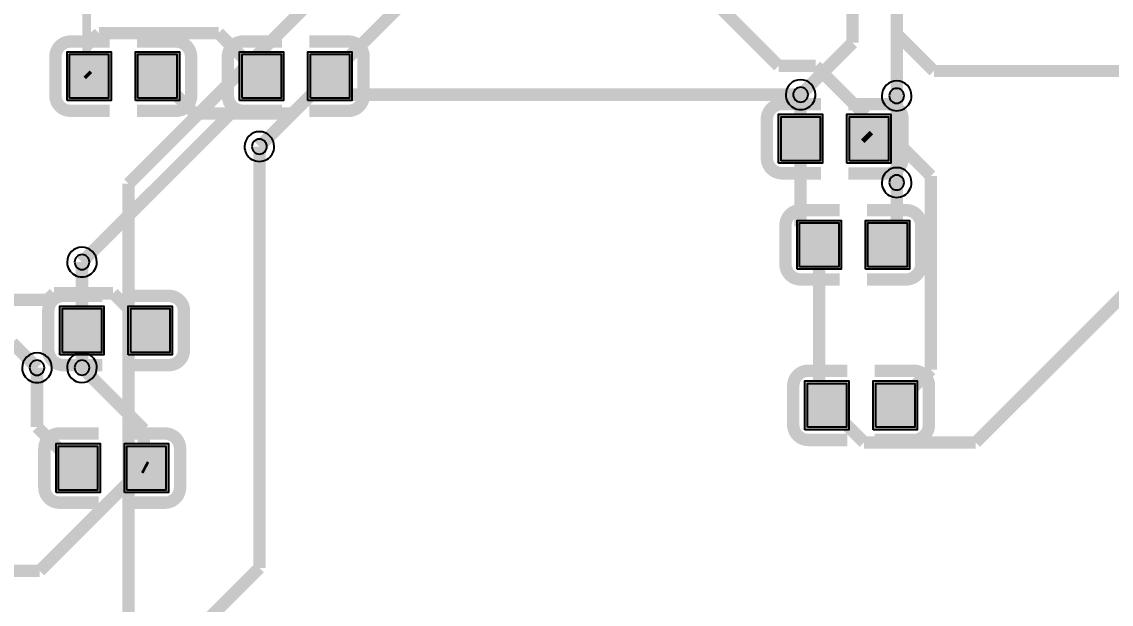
# Model space of a CAD drawing. Header units: millimetres. Extents: x 15 to 87.1, y 6.4 to 62.
# Drawn here: x 50.52 to 72.84, y 26.39 to 38.33 of the extents above; entities that cross this region are included whole.
import ezdxf

# ---------------------------------------------------------------- set-up
doc = ezdxf.new("R2010")
doc.units = ezdxf.units.MM
doc.header["$MEASUREMENT"] = 0
for name, color, linetype, true_color in [('Bottom-Layer', 7, 'Continuous', 0x0000ff), ('Hole-Layer', 7, 'Continuous', 0x222222), ('Multi-Layer', 7, 'Continuous', 0xc0c0c0), ('Top-Layer', 7, 'Continuous', 0xff0000), ('Top-Paste-Mask-Layer', 7, 'Continuous', 0x808080), ('Top-Silkscreen-Layer', 7, 'Continuous', 0xffcc00), ('Top-Solder-Mask-Layer', 7, 'Continuous', 0x800080)]:
    doc.layers.add(name, color=color, linetype=linetype, true_color=true_color)

msp = doc.modelspace()

# ---------------------------------------------------------------- hatches: boundary and pattern name
at = {"layer": 'Top-Layer'}
for points in [[(51.497650495300995, 36.76596647193295), (51.497650495300995, 37.66596647193295), (52.297650495301006, 37.66596647193295), (52.297650495301006, 36.76596647193295)], [(52.8977012954026, 36.76596647193295), (52.8977012954026, 37.66596647193295), (53.6977012954026, 37.66596647193295), (53.6977012954026, 36.76596647193295)], [(55.031584963169934, 36.76596647193295), (55.031584963169934, 37.66596647193295), (55.83158496316994, 37.66596647193295), (55.83158496316994, 36.76596647193295)], [(56.43163576327153, 36.76596647193295), (56.43163576327153, 37.66596647193295), (57.231635763271534, 37.66596647193295), (57.231635763271534, 36.76596647193295)], [(66.07602235204473, 35.48464820929643), (66.07602235204473, 36.38464820929642), (66.87602235204471, 36.38464820929642), (66.87602235204471, 35.48464820929643)], [(67.47607315214631, 35.48464820929643), (67.47607315214631, 36.38464820929642), (68.27607315214631, 36.38464820929642), (68.27607315214631, 35.48464820929643)], [(66.45702311404625, 33.310505461010926), (66.45702311404625, 34.210505461010925), (67.25702311404625, 34.210505461010925), (67.25702311404625, 33.310505461010926)], [(67.85707391414783, 33.310505461010926), (67.85707391414783, 34.210505461010925), (68.65707391414783, 34.210505461010925), (68.65707391414783, 33.310505461010926)], [(51.35107950215901, 31.554064008128023), (51.35107950215901, 32.45406400812802), (52.151079502159014, 32.45406400812802), (52.151079502159014, 31.554064008128023)], [(52.751130302260606, 31.554064008128023), (52.751130302260606, 32.45406400812802), (53.55113030226062, 32.45406400812802), (53.55113030226062, 31.554064008128023)], [(66.61573533147069, 30.01981457962917), (66.61573533147069, 30.919814579629165), (67.41573533147067, 30.919814579629165), (67.41573533147067, 30.01981457962917)], [(68.01578613157227, 30.01981457962917), (68.01578613157227, 30.919814579629165), (68.81578613157225, 30.919814579629165), (68.81578613157225, 30.01981457962917)], [(51.270777241554484, 28.734673609347226), (51.270777241554484, 29.634673609347224), (52.07077724155449, 29.634673609347224), (52.07077724155449, 28.734673609347226)], [(52.67082804165608, 28.734673609347226), (52.67082804165608, 29.634673609347224), (53.470828041656084, 29.634673609347224), (53.470828041656084, 28.734673609347226)]]:
    msp.add_hatch(color=256, dxfattribs=at).paths.add_polyline_path(points)
at = {"layer": 'Top-Paste-Mask-Layer'}
for points in [[(51.497650495300995, 36.76596647193295), (51.497650495300995, 37.66596647193295), (52.297650495301006, 37.66596647193295), (52.297650495301006, 36.76596647193295)], [(52.8977012954026, 36.76596647193295), (52.8977012954026, 37.66596647193295), (53.6977012954026, 37.66596647193295), (53.6977012954026, 36.76596647193295)], [(55.031584963169934, 36.76596647193295), (55.031584963169934, 37.66596647193295), (55.83158496316994, 37.66596647193295), (55.83158496316994, 36.76596647193295)], [(56.43163576327153, 36.76596647193295), (56.43163576327153, 37.66596647193295), (57.231635763271534, 37.66596647193295), (57.231635763271534, 36.76596647193295)], [(66.07602235204473, 35.48464820929643), (66.07602235204473, 36.38464820929642), (66.87602235204471, 36.38464820929642), (66.87602235204471, 35.48464820929643)], [(67.47607315214631, 35.48464820929643), (67.47607315214631, 36.38464820929642), (68.27607315214631, 36.38464820929642), (68.27607315214631, 35.48464820929643)], [(66.45702311404625, 33.310505461010926), (66.45702311404625, 34.210505461010925), (67.25702311404625, 34.210505461010925), (67.25702311404625, 33.310505461010926)], [(67.85707391414783, 33.310505461010926), (67.85707391414783, 34.210505461010925), (68.65707391414783, 34.210505461010925), (68.65707391414783, 33.310505461010926)], [(51.35107950215901, 31.554064008128023), (51.35107950215901, 32.45406400812802), (52.151079502159014, 32.45406400812802), (52.151079502159014, 31.554064008128023)], [(52.751130302260606, 31.554064008128023), (52.751130302260606, 32.45406400812802), (53.55113030226062, 32.45406400812802), (53.55113030226062, 31.554064008128023)], [(66.61573533147069, 30.01981457962917), (66.61573533147069, 30.919814579629165), (67.41573533147067, 30.919814579629165), (67.41573533147067, 30.01981457962917)], [(68.01578613157227, 30.01981457962917), (68.01578613157227, 30.919814579629165), (68.81578613157225, 30.919814579629165), (68.81578613157225, 30.01981457962917)], [(51.270777241554484, 28.734673609347226), (51.270777241554484, 29.634673609347224), (52.07077724155449, 29.634673609347224), (52.07077724155449, 28.734673609347226)], [(52.67082804165608, 28.734673609347226), (52.67082804165608, 29.634673609347224), (53.470828041656084, 29.634673609347224), (53.470828041656084, 28.734673609347226)]]:
    msp.add_hatch(color=256, dxfattribs=at).paths.add_polyline_path(points)
at = {"layer": 'Top-Solder-Mask-Layer'}
for points in [[(51.4468503937008, 36.715166370332746), (51.4468503937008, 37.71676657353316), (52.3484505969012, 37.71676657353316), (52.3484505969012, 36.715166370332746)], [(52.846901193802395, 36.715166370332746), (52.846901193802395, 37.71676657353316), (53.748501397002805, 37.71676657353316), (53.748501397002805, 36.715166370332746)], [(54.98078486156973, 36.715166370332746), (54.98078486156973, 37.71676657353316), (55.88238506477013, 37.71676657353316), (55.88238506477013, 36.715166370332746)], [(56.380835661671334, 36.715166370332746), (56.380835661671334, 37.71676657353316), (57.282435864871736, 37.71676657353316), (57.282435864871736, 36.715166370332746)], [(66.02522225044451, 35.43384810769622), (66.02522225044451, 36.43544831089663), (66.92682245364493, 36.43544831089663), (66.92682245364493, 35.43384810769622)], [(67.4252730505461, 35.43384810769622), (67.4252730505461, 36.43544831089663), (68.32687325374651, 36.43544831089663), (68.32687325374651, 35.43384810769622)], [(66.40622301244603, 33.25970535941072), (66.40622301244603, 34.261305562611135), (67.30782321564645, 34.261305562611135), (67.30782321564645, 33.25970535941072)], [(67.80627381254762, 33.25970535941072), (67.80627381254762, 34.261305562611135), (68.70787401574805, 34.261305562611135), (68.70787401574805, 33.25970535941072)], [(51.30027940055881, 31.503263906527817), (51.30027940055881, 32.504864109728224), (52.20187960375922, 32.504864109728224), (52.20187960375922, 31.503263906527817)], [(52.70033020066041, 31.503263906527817), (52.70033020066041, 32.504864109728224), (53.60193040386081, 32.504864109728224), (53.60193040386081, 31.503263906527817)], [(66.56493522987047, 29.969014478028964), (66.56493522987047, 30.970614681229367), (67.46653543307089, 30.970614681229367), (67.46653543307089, 29.969014478028964)], [(67.96498602997205, 29.969014478028964), (67.96498602997205, 30.970614681229367), (68.86658623317247, 30.970614681229367), (68.86658623317247, 29.969014478028964)], [(51.21997713995428, 28.683873507747023), (51.21997713995428, 29.685473710947427), (52.121577343154684, 29.685473710947427), (52.121577343154684, 28.683873507747023)], [(52.620027940055884, 28.683873507747023), (52.620027940055884, 29.685473710947427), (53.52162814325629, 29.685473710947427), (53.52162814325629, 28.683873507747023)]]:
    msp.add_hatch(color=256, dxfattribs=at).paths.add_polyline_path(points)

# ---------------------------------------------------------------- linework, layer by layer
at = {"layer": 'Bottom-Layer'}
for points, const_width in [([(65.03910083820169, 45.42610617221235), (55.387099314198636, 35.774104648209295)], 0.25400050800101603), ([(58.80109982219965, 41.108105156210314), (52.705100330200665, 35.01210566421133)], 0.25400050800101603), ([(67.54209550419101, 40.95210566421134), (67.54209550419101, 37.9041046482093)], 0.25400050800101603), ([(67.54209550419101, 37.9041046482093), (66.47599949199899, 36.838011176022356)], 0.25400050800101603), ([(68.44499872999747, 36.814500889001785), (68.44499872999747, 35.03649987299975)], 0.25200914401828806), ([(52.705100330200665, 35.01210566421133), (52.705100330200665, 23.58210566421133)], 0.25400050800101603), ([(51.75160020320041, 33.40599949199899), (51.75160020320041, 31.24260096520193)], 0.25400050800101603), ([(50.32240030480062, 31.74849885699772), (50.830398780797566, 31.240500381000764)], 0.25400050800101603)]:
    msp.add_lwpolyline(points, dxfattribs=dict(at, const_width=const_width))
at = {"layer": 'Hole-Layer'}
for points in [[(66.32349885699772, 36.83801117603986, 1), (66.62850012700025, 36.83801117603986), (66.62850012700025, 36.83801117600485, 1), (66.32349885699772, 36.83801117600485)], [(68.2924980949962, 36.81450088901929, 1), (68.59749936499874, 36.81450088901929), (68.59749936499874, 36.81450088898428, 1), (68.2924980949962, 36.81450088898428)], [(55.23459867919737, 35.7741046482268, 1), (55.5395999491999, 35.7741046482268), (55.5395999491999, 35.774104648191795, 1), (55.23459867919737, 35.774104648191795)], [(68.2924980949962, 35.036499873017256, 1), (68.59749936499874, 35.036499873017256), (68.59749936499874, 35.03649987298224, 1), (68.2924980949962, 35.03649987298224)], [(51.599099568199144, 33.40599949201649, 1), (51.90410083820168, 33.40599949201649), (51.90410083820168, 33.40599949198148, 1), (51.599099568199144, 33.40599949198148)], [(50.6778981457963, 31.240500381018272, 1), (50.98289941579883, 31.240500381018272), (50.98289941579883, 31.24050038098326, 1), (50.6778981457963, 31.24050038098326)], [(51.599099568199144, 31.242600965219438, 1), (51.90410083820168, 31.242600965219438), (51.90410083820168, 31.242600965184426, 1), (51.599099568199144, 31.242600965184426)]]:
    msp.add_lwpolyline(points, format="xyb", dxfattribs=at)
at = {"layer": 'Multi-Layer'}
for points in [[(66.17099949199898, 36.83801117638872, 1), (66.78099949199898, 36.83801117553735), (66.78099949199898, 36.83801117565599, 1), (66.17099949199898, 36.83801117650736)], [(68.13999872999747, 36.81450088936815, 1), (68.74999872999747, 36.81450088851678), (68.74999872999747, 36.81450088863542, 1), (68.13999872999747, 36.81450088948679)], [(55.082099314198636, 35.774104648575666, 1), (55.692099314198636, 35.77410464772429), (55.692099314198636, 35.77410464784293, 1), (55.082099314198636, 35.774104648694305)], [(68.13999872999747, 35.03649987336611, 1), (68.74999872999747, 35.036499872514746), (68.74999872999747, 35.036499872633385, 1), (68.13999872999747, 35.03649987348475)], [(51.44660020320041, 33.40599949236535, 1), (52.05660020320041, 33.40599949151399), (52.05660020320041, 33.40599949163262, 1), (51.44660020320041, 33.40599949248399)], [(50.52539878079757, 31.240500381367124, 1), (51.135398780797566, 31.240500380515762), (51.135398780797566, 31.240500380634405, 1), (50.52539878079757, 31.240500381485766)], [(51.44660020320041, 31.242600965568293, 1), (52.05660020320041, 31.242600964716928), (52.05660020320041, 31.24260096483557, 1), (51.44660020320041, 31.242600965686936)]]:
    msp.add_lwpolyline(points, format="xyb", dxfattribs=at)
at = {"layer": 'Top-Layer'}
for points, const_width in [([(62.21510033020067, 41.23690119380239), (66.02510033020066, 37.426901193802394)], 0.25200914401828806), ([(51.84640081280163, 39.1144983489967), (51.84640081280163, 37.26729997459996)], 0.18000000000000002), ([(68.44499872999747, 38.84649987299975), (68.44499872999747, 36.814500889001785)], 0.25200914401828806), ([(51.84640081280163, 37.8444983489967), (52.10039878079757, 38.098498856997715)], 0.25400050800101603), ([(52.10039878079757, 38.098498856997715), (54.54910083820169, 38.098498856997715)], 0.25400050800101603), ([(54.54910083820169, 38.098498856997715), (55.43160020320041, 37.215999491998986)], 0.25400050800101603), ([(68.44499872999747, 38.08450088900178), (69.20700025400052, 37.322499364998734)], 0.25200914401828806), ([(66.02510033020066, 37.426901193802394), (66.78709931419864, 37.426901193802394)], 0.25200914401828806), ([(66.78709931419864, 37.426901193802394), (67.80309880619761, 36.41089916179833)], 0.25200914401828806), ([(51.84640081280163, 37.26729997459996), (51.89769875539751, 37.215999491998986)], 0.18000000000000002), ([(54.05970027940056, 36.454000508001016), (53.29769875539751, 37.215999491998986)], 0.25400050800101603), ([(56.83160020320041, 37.215999491998986), (56.06960121920244, 36.454000508001016)], 0.25400050800101603), ([(57.20959105918213, 36.838011176022356), (56.83160020320041, 37.215999491998986)], 0.25400050800101603), ([(69.20700025400052, 37.322499364998734), (76.20329946659893, 37.322499364998734)], 0.25200914401828806), ([(70.06379984759971, 29.707800355600714), (77.65510033020068, 37.29910083820168)], 0.25400050800101603), ([(66.47599949199899, 36.838011176022356), (57.20959105918213, 36.838011176022356)], 0.25400050800101603), ([(66.47599949199899, 36.838011176022356), (66.47599949199899, 35.93459994919991)], 0.25400050800101603), ([(54.79960121920245, 36.454000508001016), (51.75160020320041, 33.40599949199899)], 0.25400050800101603), ([(56.06960121920244, 36.454000508001016), (54.05970027940056, 36.454000508001016)], 0.25400050800101603), ([(67.80309880619761, 36.41089916179833), (67.80309880619761, 36.00750063500127)], 0.25200914401828806), ([(66.47599949199899, 35.93459994919991), (66.47599949199899, 34.141501143002294)], 0.25400050800101603), ([(67.80309880619761, 36.00750063500127), (67.87599949199898, 35.93459994919991)], 0.25200914401828806), ([(67.87599949199898, 35.93459994919991), (68.38400050800102, 35.93459994919991)], 0.25400050800101603), ([(68.38400050800102, 35.93459994919991), (69.14599949199899, 35.17260096520194)], 0.25400050800101603), ([(55.387099314198636, 35.774104648209295), (55.387099314198636, 27.13810515621032)], 0.25400050800101603), ([(69.14599949199899, 35.17260096520194), (69.14599949199899, 31.200000000000003)], 0.25400050800101603), ([(68.44499872999747, 35.03649987299975), (68.44499872999747, 33.948498856997716)], 0.25200914401828806), ([(66.47599949199899, 34.141501143002294), (66.85700025400051, 33.760500381000774)], 0.25400050800101603), ([(68.44499872999747, 33.948498856997716), (68.25700025400052, 33.760500381000774)], 0.25200914401828806), ([(66.85700025400051, 33.760500381000774), (66.85700025400051, 30.628600457200918)], 0.25400050800101603), ([(51.04619253238507, 32.63119380238761), (51.18109982219965, 32.76610109220219)], 0.25400050800101603), ([(51.18109982219965, 32.76610109220219), (52.389100838201685, 32.76610109220219)], 0.25400050800101603), ([(52.389100838201685, 32.76610109220219), (53.15109982219965, 32.004099568199145)], 0.25400050800101603), ([(46.35510033020066, 32.63119380238761), (51.04619253238507, 32.63119380238761)], 0.25400050800101603), ([(51.75160020320041, 31.24260096520193), (51.75109982219965, 32.004099568199145)], 0.25400050800101603), ([(50.830398780797566, 31.240500381000764), (50.830398780797566, 30.02510033020066)], 0.25400050800101603), ([(51.75160020320041, 31.24260096520193), (53.021600203200414, 29.972600965201938)], 0.25400050800101603), ([(69.14599949199899, 31.200000000000003), (68.41579883159767, 30.469799339598683)], 0.25400050800101603), ([(66.85700025400051, 30.628600457200918), (67.01579883159766, 30.469799339598683)], 0.25400050800101603), ([(67.01579883159766, 30.469799339598683), (67.7778003556007, 29.707800355600714)], 0.25400050800101603), ([(50.830398780797566, 30.02510033020066), (51.67080010160021, 29.184699009398024)], 0.25400050800101603), ([(53.021600203200414, 29.972600965201938), (53.021600203200414, 29.210599441198887)], 0.25400050800101603), ([(67.7778003556007, 29.707800355600714), (70.06379984759971, 29.707800355600714)], 0.25400050800101603), ([(53.021600203200414, 29.210599441198887), (50.88800101600204, 27.077000254000513)], 0.25400050800101603), ([(53.021600203200414, 29.210599441198887), (53.070800101600206, 29.184699009398024)], 0.25400050800101603), ([(55.387099314198636, 27.13810515621032), (51.831099822199654, 23.58210566421133)], 0.25400050800101603), ([(50.88800101600204, 27.077000254000513), (49.14910083820168, 27.077000254000513)], 0.25400050800101603)]:
    msp.add_lwpolyline(points, dxfattribs=dict(at, const_width=const_width))
for points in [[(51.497650495300995, 36.76596647193295), (51.497650495300995, 37.66596647193295), (52.297650495301006, 37.66596647193295), (52.297650495301006, 36.76596647193295)], [(52.8977012954026, 36.76596647193295), (52.8977012954026, 37.66596647193295), (53.6977012954026, 37.66596647193295), (53.6977012954026, 36.76596647193295)], [(55.031584963169934, 36.76596647193295), (55.031584963169934, 37.66596647193295), (55.83158496316994, 37.66596647193295), (55.83158496316994, 36.76596647193295)], [(56.43163576327153, 36.76596647193295), (56.43163576327153, 37.66596647193295), (57.231635763271534, 37.66596647193295), (57.231635763271534, 36.76596647193295)], [(66.07602235204473, 35.48464820929643), (66.07602235204473, 36.38464820929642), (66.87602235204471, 36.38464820929642), (66.87602235204471, 35.48464820929643)], [(67.47607315214631, 35.48464820929643), (67.47607315214631, 36.38464820929642), (68.27607315214631, 36.38464820929642), (68.27607315214631, 35.48464820929643)], [(66.45702311404625, 33.310505461010926), (66.45702311404625, 34.210505461010925), (67.25702311404625, 34.210505461010925), (67.25702311404625, 33.310505461010926)], [(67.85707391414783, 33.310505461010926), (67.85707391414783, 34.210505461010925), (68.65707391414783, 34.210505461010925), (68.65707391414783, 33.310505461010926)], [(51.35107950215901, 31.554064008128023), (51.35107950215901, 32.45406400812802), (52.151079502159014, 32.45406400812802), (52.151079502159014, 31.554064008128023)], [(52.751130302260606, 31.554064008128023), (52.751130302260606, 32.45406400812802), (53.55113030226062, 32.45406400812802), (53.55113030226062, 31.554064008128023)], [(66.61573533147069, 30.01981457962917), (66.61573533147069, 30.919814579629165), (67.41573533147067, 30.919814579629165), (67.41573533147067, 30.01981457962917)], [(68.01578613157227, 30.01981457962917), (68.01578613157227, 30.919814579629165), (68.81578613157225, 30.919814579629165), (68.81578613157225, 30.01981457962917)], [(51.270777241554484, 28.734673609347226), (51.270777241554484, 29.634673609347224), (52.07077724155449, 29.634673609347224), (52.07077724155449, 28.734673609347226)], [(52.67082804165608, 28.734673609347226), (52.67082804165608, 29.634673609347224), (53.470828041656084, 29.634673609347224), (53.470828041656084, 28.734673609347226)]]:
    msp.add_lwpolyline(points, close=True, dxfattribs=at)
at = {"layer": 'Top-Paste-Mask-Layer'}
for points in [[(51.497650495300995, 36.76596647193295), (51.497650495300995, 37.66596647193295), (52.297650495301006, 37.66596647193295), (52.297650495301006, 36.76596647193295)], [(52.8977012954026, 36.76596647193295), (52.8977012954026, 37.66596647193295), (53.6977012954026, 37.66596647193295), (53.6977012954026, 36.76596647193295)], [(55.031584963169934, 36.76596647193295), (55.031584963169934, 37.66596647193295), (55.83158496316994, 37.66596647193295), (55.83158496316994, 36.76596647193295)], [(56.43163576327153, 36.76596647193295), (56.43163576327153, 37.66596647193295), (57.231635763271534, 37.66596647193295), (57.231635763271534, 36.76596647193295)], [(66.07602235204473, 35.48464820929643), (66.07602235204473, 36.38464820929642), (66.87602235204471, 36.38464820929642), (66.87602235204471, 35.48464820929643)], [(67.47607315214631, 35.48464820929643), (67.47607315214631, 36.38464820929642), (68.27607315214631, 36.38464820929642), (68.27607315214631, 35.48464820929643)], [(66.45702311404625, 33.310505461010926), (66.45702311404625, 34.210505461010925), (67.25702311404625, 34.210505461010925), (67.25702311404625, 33.310505461010926)], [(67.85707391414783, 33.310505461010926), (67.85707391414783, 34.210505461010925), (68.65707391414783, 34.210505461010925), (68.65707391414783, 33.310505461010926)], [(51.35107950215901, 31.554064008128023), (51.35107950215901, 32.45406400812802), (52.151079502159014, 32.45406400812802), (52.151079502159014, 31.554064008128023)], [(52.751130302260606, 31.554064008128023), (52.751130302260606, 32.45406400812802), (53.55113030226062, 32.45406400812802), (53.55113030226062, 31.554064008128023)], [(66.61573533147069, 30.01981457962917), (66.61573533147069, 30.919814579629165), (67.41573533147067, 30.919814579629165), (67.41573533147067, 30.01981457962917)], [(68.01578613157227, 30.01981457962917), (68.01578613157227, 30.919814579629165), (68.81578613157225, 30.919814579629165), (68.81578613157225, 30.01981457962917)], [(51.270777241554484, 28.734673609347226), (51.270777241554484, 29.634673609347224), (52.07077724155449, 29.634673609347224), (52.07077724155449, 28.734673609347226)], [(52.67082804165608, 28.734673609347226), (52.67082804165608, 29.634673609347224), (53.470828041656084, 29.634673609347224), (53.470828041656084, 28.734673609347226)]]:
    msp.add_lwpolyline(points, close=True, dxfattribs=at)
at = {"layer": 'Top-Silkscreen-Layer', "const_width": 0.25400050800101603}
for points in [[(51.20775971551944, 37.616195072390155, -0.414), (51.517564135128275, 37.92607569215139)], [(51.20775971551944, 37.616195072390155, -0.414), (51.517564135128275, 37.92607569215139)], [(53.67786385572772, 37.92559309118619, -0.414), (53.98769367538737, 37.61573787147575)], [(53.67786385572772, 37.92559309118619, -0.414), (53.98769367538737, 37.61573787147575)], [(54.74169418338837, 37.616195072390155, -0.414), (55.051498602997206, 37.92607569215139)], [(54.74169418338837, 37.616195072390155, -0.414), (55.051498602997206, 37.92607569215139)], [(57.21179832359665, 37.92559309118619, -0.414), (57.5216281432563, 37.61573787147575)], [(57.21179832359665, 37.92559309118619, -0.414), (57.5216281432563, 37.61573787147575)], [(51.51756413512828, 36.50639065278131, -0.414), (51.20775971551944, 36.816220472440946)], [(51.51756413512828, 36.50639065278131, -0.414), (51.20775971551944, 36.816220472440946)], [(53.98769367538736, 36.81576327152655, -0.414), (53.67786385572772, 36.50593345186691)], [(53.98769367538736, 36.81576327152655, -0.414), (53.67786385572772, 36.50593345186691)], [(55.05149860299721, 36.50639065278131, -0.414), (54.74169418338837, 36.816220472440946)], [(55.05149860299721, 36.50639065278131, -0.414), (54.74169418338837, 36.816220472440946)], [(57.521628143256294, 36.81576327152655, -0.414), (57.21179832359665, 36.50593345186691)], [(57.521628143256294, 36.81576327152655, -0.414), (57.21179832359665, 36.50593345186691)], [(65.78613157226316, 36.33487680975363, -0.414), (66.095935991872, 36.64475742951487)], [(65.78613157226316, 36.33487680975363, -0.414), (66.095935991872, 36.64475742951487)], [(68.25623571247144, 36.64427482854967, -0.414), (68.56606553213106, 36.33441960883923)], [(68.25623571247144, 36.64427482854967, -0.414), (68.56606553213106, 36.33441960883923)], [(66.09593599187198, 35.22507239014479, -0.414), (65.78613157226316, 35.53490220980443)], [(66.09593599187198, 35.22507239014479, -0.414), (65.78613157226316, 35.53490220980443)], [(68.56606553213108, 35.534445008890025, -0.414), (68.25623571247144, 35.224615189230384)], [(68.56606553213108, 35.534445008890025, -0.414), (68.25623571247144, 35.224615189230384)], [(66.16713233426468, 34.16073406146813, -0.414), (66.47693675387353, 34.47061468122937)], [(66.16713233426468, 34.16073406146813, -0.414), (66.47693675387353, 34.47061468122937)], [(68.63723647447296, 34.470132080264165, -0.414), (68.9470662941326, 34.16027686055373)], [(68.63723647447296, 34.470132080264165, -0.414), (68.9470662941326, 34.16027686055373)], [(66.47693675387352, 33.05092964185929, -0.414), (66.16713233426468, 33.360759461518924)], [(66.47693675387352, 33.05092964185929, -0.414), (66.16713233426468, 33.360759461518924)], [(68.94706629413261, 33.36030226060452, -0.414), (68.63723647447296, 33.05047244094489)], [(68.94706629413261, 33.36030226060452, -0.414), (68.63723647447296, 33.05047244094489)], [(51.06118872237745, 32.40429260858522, -0.414), (51.37099314198628, 32.71417322834646)], [(51.06118872237745, 32.40429260858522, -0.414), (51.37099314198628, 32.71417322834646)], [(53.53129286258572, 32.71369062738126, -0.414), (53.84112268224537, 32.40383540767082)], [(53.53129286258572, 32.71369062738126, -0.414), (53.84112268224537, 32.40383540767082)], [(51.37099314198629, 31.294488188976384, -0.414), (51.06118872237745, 31.60431800863602)], [(51.37099314198629, 31.294488188976384, -0.414), (51.06118872237745, 31.60431800863602)], [(53.84112268224537, 31.60386080772162, -0.414), (53.53129286258573, 31.29403098806198)], [(53.84112268224537, 31.60386080772162, -0.414), (53.53129286258573, 31.29403098806198)], [(66.3258445516891, 30.87004318008637, -0.414), (66.63564897129795, 31.17992379984761)], [(66.3258445516891, 30.87004318008637, -0.414), (66.63564897129795, 31.17992379984761)], [(68.7959486918974, 31.179441198882408, -0.414), (69.10577851155702, 30.869585979171966)], [(68.7959486918974, 31.179441198882408, -0.414), (69.10577851155702, 30.869585979171966)], [(66.63564897129794, 29.760238760477527, -0.414), (66.3258445516891, 30.070068580137168)], [(66.63564897129794, 29.760238760477527, -0.414), (66.3258445516891, 30.070068580137168)], [(69.10577851155703, 30.069611379222767, -0.414), (68.7959486918974, 29.759781559563127)], [(69.10577851155703, 30.069611379222767, -0.414), (68.7959486918974, 29.759781559563127)], [(50.98088646177292, 29.58490220980443, -0.414), (51.29069088138176, 29.894782829565667)], [(50.98088646177292, 29.58490220980443, -0.414), (51.29069088138176, 29.894782829565667)], [(53.450990601981204, 29.894300228600464, -0.414), (53.76082042164085, 29.58444500889002)], [(53.450990601981204, 29.894300228600464, -0.414), (53.76082042164085, 29.58444500889002)], [(51.290690881381764, 28.475097790195587, -0.414), (50.98088646177292, 28.784927609855224)], [(51.290690881381764, 28.475097790195587, -0.414), (50.98088646177292, 28.784927609855224)], [(53.760820421640844, 28.784470408940827, -0.414), (53.450990601981204, 28.474640589281183)], [(53.760820421640844, 28.784470408940827, -0.414), (53.450990601981204, 28.474640589281183)]]:
    msp.add_lwpolyline(points, format="xyb", dxfattribs=at)
for points in [[(52.31748793497588, 37.92607569215139), (51.51751333502668, 37.92607569215139)], [(52.31748793497588, 37.92607569215139), (51.51751333502668, 37.92607569215139)], [(52.87794005588012, 37.92559309118619), (53.677914655829326, 37.92559309118619)], [(52.87794005588012, 37.92559309118619), (53.677914655829326, 37.92559309118619)], [(55.85142240284481, 37.92607569215139), (55.05144780289561, 37.92607569215139)], [(55.85142240284481, 37.92607569215139), (55.05144780289561, 37.92607569215139)], [(56.411874523749056, 37.92559309118619), (57.21184912369826, 37.92559309118619)], [(56.411874523749056, 37.92559309118619), (57.21184912369826, 37.92559309118619)], [(51.20775971551944, 36.816220472440946), (51.20775971551944, 37.61627127254255)], [(51.20775971551944, 36.816220472440946), (51.20775971551944, 37.61627127254255)], [(53.98769367538736, 37.61573787147575), (53.98769367538736, 36.81571247142495)], [(53.98769367538736, 37.61573787147575), (53.98769367538736, 36.81571247142495)], [(54.74169418338837, 36.816220472440946), (54.74169418338837, 37.61627127254255)], [(54.74169418338837, 36.816220472440946), (54.74169418338837, 37.61627127254255)], [(57.521628143256294, 37.61573787147575), (57.521628143256294, 36.81571247142495)], [(57.521628143256294, 37.61573787147575), (57.521628143256294, 36.81571247142495)], [(52.31748793497588, 36.50639065278131), (51.51751333502668, 36.50639065278131)], [(52.31748793497588, 36.50639065278131), (51.51751333502668, 36.50639065278131)], [(52.87794005588012, 36.50593345186691), (53.677914655829326, 36.50593345186691)], [(52.87794005588012, 36.50593345186691), (53.677914655829326, 36.50593345186691)], [(55.85142240284481, 36.50639065278131), (55.05144780289561, 36.50639065278131)], [(55.85142240284481, 36.50639065278131), (55.05144780289561, 36.50639065278131)], [(56.411874523749056, 36.50593345186691), (57.21184912369826, 36.50593345186691)], [(56.411874523749056, 36.50593345186691), (57.21184912369826, 36.50593345186691)], [(66.8958597917196, 36.64475742951487), (66.0958851917704, 36.64475742951487)], [(66.8958597917196, 36.64475742951487), (66.0958851917704, 36.64475742951487)], [(67.45631191262385, 36.64427482854967), (68.25628651257304, 36.64427482854967)], [(67.45631191262385, 36.64427482854967), (68.25628651257304, 36.64427482854967)], [(65.78613157226316, 35.53490220980443), (65.78613157226316, 36.33495300990603)], [(65.78613157226316, 35.53490220980443), (65.78613157226316, 36.33495300990603)], [(68.56606553213108, 36.33441960883923), (68.56606553213108, 35.53439420878843)], [(68.56606553213108, 36.33441960883923), (68.56606553213108, 35.53439420878843)], [(66.8958597917196, 35.22507239014479), (66.0958851917704, 35.22507239014479)], [(66.8958597917196, 35.22507239014479), (66.0958851917704, 35.22507239014479)], [(67.45631191262385, 35.224615189230384), (68.25628651257304, 35.224615189230384)], [(67.45631191262385, 35.224615189230384), (68.25628651257304, 35.224615189230384)], [(67.27686055372112, 34.47061468122937), (66.47688595377193, 34.47061468122937)], [(67.27686055372112, 34.47061468122937), (66.47688595377193, 34.47061468122937)], [(67.83731267462537, 34.470132080264165), (68.63728727457456, 34.470132080264165)], [(67.83731267462537, 34.470132080264165), (68.63728727457456, 34.470132080264165)], [(66.16713233426468, 33.360759461518924), (66.16713233426468, 34.160810261620526)], [(66.16713233426468, 33.360759461518924), (66.16713233426468, 34.160810261620526)], [(68.94706629413261, 34.16027686055373), (68.94706629413261, 33.36025146050293)], [(68.94706629413261, 34.16027686055373), (68.94706629413261, 33.36025146050293)], [(67.27686055372112, 33.05092964185929), (66.47688595377193, 33.05092964185929)], [(67.27686055372112, 33.05092964185929), (66.47688595377193, 33.05092964185929)], [(67.83731267462537, 33.05047244094489), (68.63728727457456, 33.05047244094489)], [(67.83731267462537, 33.05047244094489), (68.63728727457456, 33.05047244094489)], [(52.17091694183389, 32.71417322834646), (51.37094234188469, 32.71417322834646)], [(52.17091694183389, 32.71417322834646), (51.37094234188469, 32.71417322834646)], [(52.73136906273813, 32.71369062738126), (53.531343662687334, 32.71369062738126)], [(52.73136906273813, 32.71369062738126), (53.531343662687334, 32.71369062738126)], [(51.06118872237745, 31.60431800863602), (51.06118872237745, 32.40436880873762)], [(51.06118872237745, 31.60431800863602), (51.06118872237745, 32.40436880873762)], [(53.84112268224537, 32.40383540767082), (53.84112268224537, 31.60381000762002)], [(53.84112268224537, 32.40383540767082), (53.84112268224537, 31.60381000762002)], [(52.17091694183389, 31.294488188976384), (51.37094234188469, 31.294488188976384)], [(52.17091694183389, 31.294488188976384), (51.37094234188469, 31.294488188976384)], [(52.73136906273813, 31.29403098806198), (53.531343662687334, 31.29403098806198)], [(52.73136906273813, 31.29403098806198), (53.531343662687334, 31.29403098806198)], [(67.43557277114556, 31.179923799847607), (66.63559817119635, 31.179923799847607)], [(67.43557277114556, 31.179923799847607), (66.63559817119635, 31.179923799847607)], [(67.9960248920498, 31.179441198882408), (68.795999491999, 31.179441198882408)], [(67.9960248920498, 31.179441198882408), (68.795999491999, 31.179441198882408)], [(66.3258445516891, 30.070068580137168), (66.3258445516891, 30.870119380238766)], [(66.3258445516891, 30.070068580137168), (66.3258445516891, 30.870119380238766)], [(69.10577851155703, 30.869585979171966), (69.10577851155703, 30.069560579121166)], [(69.10577851155703, 30.869585979171966), (69.10577851155703, 30.069560579121166)], [(52.09061468122936, 29.894782829565663), (51.290640081280166, 29.894782829565663)], [(52.09061468122936, 29.894782829565663), (51.290640081280166, 29.894782829565663)], [(52.651066802133606, 29.894300228600464), (53.45104140208281, 29.894300228600464)], [(52.651066802133606, 29.894300228600464), (53.45104140208281, 29.894300228600464)], [(50.98088646177292, 28.784927609855224), (50.98088646177292, 29.584978409956825)], [(50.98088646177292, 28.784927609855224), (50.98088646177292, 29.584978409956825)], [(53.760820421640844, 29.58444500889002), (53.760820421640844, 28.784419608839222)], [(53.760820421640844, 29.58444500889002), (53.760820421640844, 28.784419608839222)], [(67.43557277114556, 29.760238760477527), (66.63559817119635, 29.760238760477527)], [(67.43557277114556, 29.760238760477527), (66.63559817119635, 29.760238760477527)], [(67.9960248920498, 29.759781559563127), (68.795999491999, 29.759781559563127)], [(67.9960248920498, 29.759781559563127), (68.795999491999, 29.759781559563127)], [(52.09061468122936, 28.475097790195587), (51.290640081280166, 28.475097790195587)], [(52.09061468122936, 28.475097790195587), (51.290640081280166, 28.475097790195587)], [(52.651066802133606, 28.474640589281183), (53.45104140208281, 28.474640589281183)], [(52.651066802133606, 28.474640589281183), (53.45104140208281, 28.474640589281183)]]:
    msp.add_lwpolyline(points, dxfattribs=at)
at = {"layer": 'Top-Solder-Mask-Layer'}
for points in [[(51.4468503937008, 36.715166370332746), (51.4468503937008, 37.71676657353316), (52.3484505969012, 37.71676657353316), (52.3484505969012, 36.715166370332746)], [(52.846901193802395, 36.715166370332746), (52.846901193802395, 37.71676657353316), (53.748501397002805, 37.71676657353316), (53.748501397002805, 36.715166370332746)], [(54.98078486156973, 36.715166370332746), (54.98078486156973, 37.71676657353316), (55.88238506477013, 37.71676657353316), (55.88238506477013, 36.715166370332746)], [(56.380835661671334, 36.715166370332746), (56.380835661671334, 37.71676657353316), (57.282435864871736, 37.71676657353316), (57.282435864871736, 36.715166370332746)], [(66.02522225044451, 35.43384810769622), (66.02522225044451, 36.43544831089663), (66.92682245364493, 36.43544831089663), (66.92682245364493, 35.43384810769622)], [(67.4252730505461, 35.43384810769622), (67.4252730505461, 36.43544831089663), (68.32687325374651, 36.43544831089663), (68.32687325374651, 35.43384810769622)], [(66.40622301244603, 33.25970535941072), (66.40622301244603, 34.261305562611135), (67.30782321564645, 34.261305562611135), (67.30782321564645, 33.25970535941072)], [(67.80627381254762, 33.25970535941072), (67.80627381254762, 34.261305562611135), (68.70787401574805, 34.261305562611135), (68.70787401574805, 33.25970535941072)], [(51.30027940055881, 31.503263906527817), (51.30027940055881, 32.504864109728224), (52.20187960375922, 32.504864109728224), (52.20187960375922, 31.503263906527817)], [(52.70033020066041, 31.503263906527817), (52.70033020066041, 32.504864109728224), (53.60193040386081, 32.504864109728224), (53.60193040386081, 31.503263906527817)], [(66.56493522987047, 29.969014478028964), (66.56493522987047, 30.970614681229367), (67.46653543307089, 30.970614681229367), (67.46653543307089, 29.969014478028964)], [(67.96498602997205, 29.969014478028964), (67.96498602997205, 30.970614681229367), (68.86658623317247, 30.970614681229367), (68.86658623317247, 29.969014478028964)], [(51.21997713995428, 28.683873507747023), (51.21997713995428, 29.685473710947427), (52.121577343154684, 29.685473710947427), (52.121577343154684, 28.683873507747023)], [(52.620027940055884, 28.683873507747023), (52.620027940055884, 29.685473710947427), (53.52162814325629, 29.685473710947427), (53.52162814325629, 28.683873507747023)]]:
    msp.add_lwpolyline(points, close=True, dxfattribs=at)

doc.saveas('drawing.dxf')
